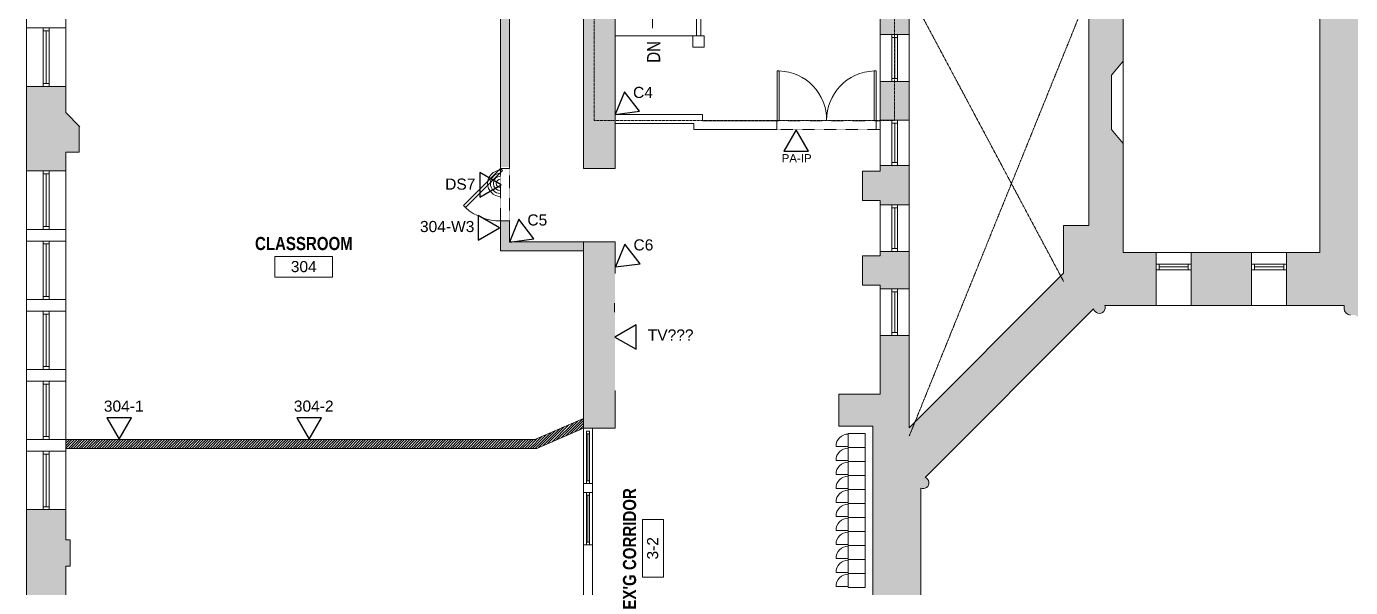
# Model space of a CAD drawing. Header units: inches. Extents: x 891 to 14187, y -1169 to 3232.
# Drawn here: x 11787 to 12695, y 2112 to 2497 of the extents above; entities that cross this region are included whole.
import ezdxf

# ---------------------------------------------------------------- set-up
doc = ezdxf.new("R2010")
doc.units = ezdxf.units.IN
doc.header["$MEASUREMENT"] = 0
for name, pattern in [('IMPORT-IMPORT-CENTER2', [1.125, 0.75, -0.125, 0.125, -0.125]), ('IMPORT-IMPORT-HIDDEN2', [0.1875, 0.125, -0.0625]), ('IMPORT-IMPORT-PHANTOM2', [1.25, 0.625, -0.125, 0.125, -0.125, 0.125, -0.125])]:
    doc.linetypes.add(name, pattern=pattern)
for name, color, linetype, lineweight in [('_OPTEC_LAYER', 1, 'Continuous', 30), ('A-ANNO-RM TAG', 7, 'Continuous', 9), ('A-DETL', 90, 'Continuous', 9), ('A-DOOR', 7, 'Continuous', 9), ('A-DOOR-EXG', 7, 'Continuous', 9), ('A-DOOR-HEAD', 7, 'IMPORT-IMPORT-HIDDEN2', 9), ('A-Furniture', 7, 'Continuous', 9), ('A-Grid', 7, 'IMPORT-IMPORT-CENTER2', 9), ('A-Hatch', 7, 'Continuous', 9), ('A-HATCH-1HR', 7, 'Continuous', 9), ('A-RECTORY - NIC', 7, 'Continuous', 9), ('A-STAIR-EX_G', 7, 'Continuous', 9), ('A-WALL-INT NEW', 7, 'Continuous', 9), ('EX-EXT-CORE', 7, 'Continuous', 9), ('EX-Windows', 7, 'Continuous', 9), ('G-ANNO-TEXT', 7, 'Continuous', 9), ('MUC-LOW_WALL', 7, 'Continuous', 9), ('SPEAKER', 10, 'Continuous', 20), ('WALL TYPE', 7, 'IMPORT-IMPORT-PHANTOM2', 9)]:
    doc.layers.add(name, color=color, linetype=linetype, lineweight=lineweight)
doc.styles.add('Arial', font='arial.ttf', dxfattribs={"height": 7.623})
doc.styles.add('Arial Narrow_1', font='ARIALN.TTF', dxfattribs={"height": 6.042903})
doc.styles.add('Arial Narrow_B_1', font='ARIALNB.TTF', dxfattribs={"height": 40.064026})
doc.styles.add('Arial_1', font='arial.ttf', dxfattribs={"height": 7.5})
doc.styles.add('Arial_2', font='arial.ttf', dxfattribs={"height": 4.5})

msp = doc.modelspace()

# ---------------------------------------------------------------- hatches: boundary and pattern name
at = {"layer": 'A-Hatch'}
h = msp.add_hatch(color=9, dxfattribs=at)
h.paths.add_polyline_path([(12168.99, 2399.5), (12190.66, 2399.5), (12190.66, 2694.62), (12168.99, 2694.62)])
h.paths.add_polyline_path([(12168.99, 2745.15), (12189.99, 2745.15), (12189.99, 2789.86), (12207.99, 2789.86), (12207.99, 2804.36), (12163.08, 2804.36), (12163.08, 2791.4), (12168.99, 2791.4)])
for points in [[(12118.08, 2400.57), (12118.08, 2708.18), (12112.08, 2708.18), (12112.08, 2400.57)], [(12813.43, 1487.33), (12827.96, 1520.33), (12987.13, 1520.33), (13001.67, 1487.33), (13032.22, 1498.45), (13022.07, 1526.33), (13104.14, 1526.33), (13104.14, 1523.33), (13128.14, 1523.33), (13128.14, 1547.33), (13123.14, 1547.33), (13123.14, 1619.25), (13144.07, 1609.49), (13164.64, 1653.59), (13164.64, 1659.03), (13168.14, 1659.03), (13168.14, 1666.05), (13169.64, 1666.05), (13169.64, 1674.05), (13168.14, 1674.05), (13168.14, 1681.06), (13164.64, 1681.06), (13164.64, 1685.74), (13119.25, 1685.74), (13119.15, 1686.51), (13118.85, 1687.24), (13118.38, 1687.86), (13117.75, 1688.34), (13117.03, 1688.64), (13116.25, 1688.74), (13110.61, 1688.74), (13110.61, 1694.38), (13110.53, 1695.09), (13110.28, 1695.75), (13109.88, 1696.34), (13109.35, 1696.82), (13108.73, 1697.16), (13108.04, 1697.35), (13107.33, 1697.37), (13106.63, 1697.22), (13105.94, 1697.37), (13105.23, 1697.35), (13104.54, 1697.16), (13103.91, 1696.82), (13103.39, 1696.34), (13102.99, 1695.75), (13102.74, 1695.09), (13102.65, 1694.38), (13102.65, 1688.74), (13097.01, 1688.74), (13096.3, 1688.65), (13095.64, 1688.4), (13095.05, 1688.01), (13094.57, 1687.48), (13094.23, 1686.85), (13094.04, 1686.17), (13094.03, 1685.45), (13094.18, 1684.76), (13094.03, 1684.08), (13094.04, 1683.38), (13094.04, 1660.26), (13092.82, 1660.55), (13091.57, 1660.53), (13090.37, 1660.19), (13089.3, 1659.55), (13088.42, 1658.66), (13087.8, 1657.57), (13087.49, 1656.36), (13087.49, 1655.12), (13087.8, 1653.91), (13088.42, 1652.82), (13089.3, 1651.93), (12999.08, 1561.71), (12998.34, 1562.58), (12997.42, 1563.24), (12996.35, 1563.64), (12995.22, 1563.78), (12994.1, 1563.62), (12993.04, 1563.2), (12992.12, 1562.52), (12991.4, 1561.64), (12990.92, 1560.61), (12990.71, 1559.49), (12990.79, 1558.36), (12991.14, 1557.27), (12828.8, 1557.27), (12829.16, 1558.41), (12829.22, 1559.59), (12828.97, 1560.76), (12828.43, 1561.81), (12827.63, 1562.7), (12826.63, 1563.34), (12825.5, 1563.7), (12824.31, 1563.76), (12823.14, 1563.51), (12822.09, 1562.97), (12821.21, 1562.17), (12820.56, 1561.17), (12729.62, 1652.11), (12730.41, 1652.88), (12731, 1653.82), (12731.35, 1654.87), (12731.43, 1655.97), (12731.25, 1657.07), (12730.8, 1658.08), (12730.13, 1658.96), (12729.27, 1659.65), (12728.26, 1660.11), (12727.17, 1660.32), (12726.07, 1660.26), (12725.01, 1659.93), (12725.01, 1885.52), (12726.04, 1885.19), (12727.12, 1885.12), (12728.18, 1885.32), (12729.16, 1885.78), (12729.99, 1886.47), (12730.62, 1887.35), (12731.02, 1888.35), (12731.16, 1889.42), (12731.02, 1890.5), (12730.62, 1891.5), (12729.99, 1892.38), (12729.16, 1893.07), (12728.18, 1893.53), (12727.12, 1893.73), (12726.04, 1893.66), (12725.01, 1893.33), (12725.01, 1897.84), (12724.37, 1897.84), (12723.59, 1897.94), (12722.87, 1898.24), (12722.25, 1898.72), (12721.77, 1899.34), (12721.47, 1900.06), (12721.37, 1900.84), (12721.37, 1901.92), (12715.63, 1901.92), (12716.15, 1903.33), (12716.29, 1904.82), (12716.05, 1906.3), (12715.44, 1907.67), (12714.51, 1908.84), (12713.31, 1909.74), (12711.92, 1910.3), (12710.43, 1910.49), (12708.94, 1910.3), (12707.55, 1909.74), (12706.35, 1908.84), (12705.41, 1907.67), (12704.8, 1906.3), (12704.56, 1904.82), (12704.7, 1903.33), (12705.22, 1901.92), (12700.21, 1901.92), (12700.21, 1900.65), (12700.11, 1899.87), (12699.81, 1899.15), (12699.33, 1898.52), (12698.71, 1898.05), (12697.99, 1897.75), (12697.21, 1897.65), (12694.64, 1897.65), (12693.5, 1897.45), (12692.44, 1896.97), (12691.54, 1896.25), (12690.86, 1895.32), (12690.43, 1894.24), (12690.28, 1893.1), (12690.28, 1891.02), (12526.16, 1891.02), (12526.42, 1891.95), (12526.45, 1892.92), (12526.24, 1893.87), (12525.81, 1894.74), (12525.18, 1895.49), (12524.39, 1896.05), (12523.49, 1896.41), (12522.52, 1896.55), (12521.56, 1896.44), (12520.64, 1896.11), (12519.84, 1895.56), (12519.19, 1894.84), (12518.73, 1893.98), (12403.06, 2009.66), (12403.92, 2010.11), (12404.64, 2010.76), (12405.18, 2011.57), (12405.52, 2012.48), (12405.62, 2013.45), (12405.49, 2014.41), (12405.13, 2015.31), (12404.56, 2016.1), (12403.82, 2016.73), (12402.95, 2017.16), (12402, 2017.37), (12401.03, 2017.34), (12400.09, 2017.09), (12400.09, 2180.49), (12401.03, 2180.23), (12402, 2180.2), (12402.95, 2180.41), (12403.82, 2180.84), (12404.56, 2181.47), (12405.13, 2182.26), (12405.49, 2183.16), (12405.62, 2184.12), (12405.52, 2185.09), (12405.18, 2186), (12404.64, 2186.81), (12403.92, 2187.46), (12403.06, 2187.91), (12518.55, 2303.4), (12518.88, 2302.44), (12519.45, 2301.59), (12520.22, 2300.91), (12521.13, 2300.45), (12522.12, 2300.24), (12523.15, 2300.28), (12524.12, 2300.58), (12524.99, 2301.12), (12525.69, 2301.86), (12526.19, 2302.75), (12526.44, 2303.74), (12526.43, 2304.76), (12526.16, 2305.75), (12561.46, 2305.75), (12561.46, 2342.09), (12538.77, 2342.09), (12538.77, 2416.71), (12530.77, 2426.25), (12530.77, 2463.53), (12538.77, 2473.07), (12538.77, 2530.83), (12584.07, 2530.83), (12584.07, 2560.51), (12546.86, 2560.51), (12546.86, 2576.43), (12483.22, 2576.43), (12483.22, 2536.35), (12474.81, 2536.35), (12474.81, 2520.35), (12515.31, 2520.35), (12515.31, 2360.59), (12498.02, 2360.59), (12498.02, 2327.76), (12392.22, 2221.96), (12392.22, 2285.13), (12372.22, 2285.13), (12372.22, 2245.03), (12343.83, 2245.03), (12343.83, 2223.03), (12367.3, 2223.03), (12367.3, 2015.73), (12363.28, 2015.73), (12363.28, 1964.58), (12343.3, 1964.58), (12343.3, 1928.58), (12363.28, 1928.58), (12363.28, 1922.93), (12387.32, 1922.93), (12387.32, 1981.55), (12493.8, 1875.08), (12483.4, 1846.52), (12519.11, 1833.52), (12527.05, 1855.35), (12692.95, 1855.35), (12692.95, 1643.44), (12793.02, 1543.37), (12793.02, 1526.33), (12782.88, 1498.45)], [(12168.99, 2343.21), (12168.99, 2349.21), (12118.08, 2349.21), (12118.08, 2363.57), (12112.08, 2363.57), (12112.08, 2343.21)], [(12190.66, 2221.66), (12190.66, 2247.54), (12190.43, 2247.54), (12190.43, 2327.58), (12190.66, 2327.58), (12190.66, 2349.21), (12168.99, 2349.21), (12168.99, 2221.66)], [(12626.87, 2305.75), (12626.87, 2342.09), (12585.46, 2342.09), (12585.46, 2305.75)]]:
    msp.add_hatch(color=9, dxfattribs=at).paths.add_polyline_path(points)
h = msp.add_hatch(color=9, dxfattribs=at)
h.paths.add_polyline_path([(12710.43, 2286.27), (12711.92, 2286.46), (12713.31, 2287.03), (12714.51, 2287.92), (12715.44, 2289.1), (12716.05, 2290.47), (12716.29, 2291.95), (12716.15, 2293.44), (12715.63, 2294.85), (12721.37, 2294.85), (12721.37, 2295.93), (12721.47, 2296.7), (12721.77, 2297.43), (12722.25, 2298.05), (12722.87, 2298.53), (12723.59, 2298.83), (12724.37, 2298.93), (12725.01, 2298.93), (12725.01, 2303.44), (12726.04, 2303.11), (12727.12, 2303.04), (12728.18, 2303.24), (12729.16, 2303.7), (12729.99, 2304.39), (12730.62, 2305.27), (12731.02, 2306.27), (12731.16, 2307.34), (12731.02, 2308.42), (12730.62, 2309.42), (12729.99, 2310.3), (12729.16, 2310.98), (12728.18, 2311.45), (12727.12, 2311.65), (12726.04, 2311.58), (12725.01, 2311.25), (12725.01, 2538.95), (12726.13, 2538.61), (12727.29, 2538.57), (12728.43, 2538.83), (12729.47, 2539.36), (12730.33, 2540.15), (12730.98, 2541.12), (12731.35, 2542.23), (12731.43, 2543.39), (12731.21, 2544.54), (12730.71, 2545.59), (12729.96, 2546.48), (12729.01, 2547.16), (12743.86, 2562.01), (12719.64, 2586.23), (12704.18, 2570.78), (12666.46, 2570.78), (12666.46, 2607.84), (12644.84, 2607.84), (12644.84, 2560.51), (12614.07, 2560.51), (12614.07, 2530.83), (12673.57, 2530.83), (12673.57, 2342.09), (12650.87, 2342.09), (12650.87, 2305.75), (12690.28, 2305.75), (12690.28, 2303.67), (12690.4, 2302.63), (12690.75, 2301.64), (12691.33, 2300.77), (12692.08, 2300.04), (12692.98, 2299.51), (12693.98, 2299.2), (12695.03, 2299.12), (12697.21, 2299.12), (12697.99, 2299.02), (12698.71, 2298.72), (12699.33, 2298.24), (12699.81, 2297.62), (12700.11, 2296.9), (12700.21, 2296.12), (12700.21, 2294.85), (12705.22, 2294.85), (12704.7, 2293.44), (12704.56, 2291.95), (12704.8, 2290.47), (12705.41, 2289.1), (12706.35, 2287.92), (12707.55, 2287.03), (12708.94, 2286.46)])
h.paths.add_polyline_path([(13105.65, 2507.14), (13107.61, 2507.14), (13108.39, 2507.24), (13109.11, 2507.54), (13109.73, 2508.02), (13110.21, 2508.64), (13110.51, 2509.36), (13110.61, 2510.14), (13110.61, 2515.78), (13116.25, 2515.78), (13116.99, 2515.87), (13117.67, 2516.14), (13118.27, 2516.56), (13118.75, 2517.12), (13119.08, 2517.78), (13119.24, 2518.5), (13164.64, 2518.5), (13164.64, 2524.47), (13168.14, 2524.47), (13168.14, 2531.49), (13169.64, 2531.49), (13169.64, 2539.49), (13168.14, 2539.49), (13168.14, 2546.5), (13164.64, 2546.5), (13164.64, 2550.5), (13140.64, 2550.5), (13140.64, 2652.39), (13037.14, 2652.39), (13017.82, 2672.8), (13021.22, 2682.12), (12990.67, 2693.24), (12984.18, 2678.51), (12957.55, 2678.51), (12957.55, 2671.01), (12952.55, 2671.01), (12952.55, 2651.32), (12957.55, 2651.32), (12957.55, 2642.84), (12990.9, 2642.84), (12990.79, 2641.64), (12990.98, 2640.45), (12991.45, 2639.35), (12992.18, 2638.4), (12993.13, 2637.65), (12994.22, 2637.16), (12995.41, 2636.96), (12996.6, 2637.05), (12997.74, 2637.43), (12998.75, 2638.09), (13088.82, 2548.02), (13087.96, 2547.18), (13087.34, 2546.15), (13086.99, 2545.01), (13086.93, 2543.81), (13087.17, 2542.63), (13087.69, 2541.55), (13088.58, 2540.54), (13089.42, 2539.93), (13090.54, 2539.48), (13091.73, 2539.33), (13092.92, 2539.47), (13094.04, 2539.89), (13094.04, 2518.38), (13094.22, 2517.69), (13094.56, 2517.06), (13095.04, 2516.52), (13095.63, 2516.12), (13096.3, 2515.86), (13097.01, 2515.78), (13102.65, 2515.78), (13102.65, 2510.14), (13102.76, 2509.36), (13103.06, 2508.64), (13103.53, 2508.02), (13104.15, 2507.54), (13104.88, 2507.24)])
h.paths.add_polyline_path([(12805.03, 2628.12), (12808.57, 2631.65), (12811.04, 2629.19), (12820.56, 2638.71), (12821.38, 2637.87), (12822.38, 2637.26), (12823.5, 2636.92), (12824.67, 2636.87), (12825.82, 2637.12), (12826.87, 2637.65), (12827.74, 2638.43), (12828.4, 2639.4), (12828.79, 2640.51), (12828.89, 2641.68), (12828.69, 2642.84), (12857.55, 2642.84), (12857.55, 2649.32), (12862.55, 2649.32), (12862.55, 2669.01), (12857.55, 2669.01), (12857.55, 2676.51), (12830.92, 2676.51), (12824.43, 2691.24), (12793.88, 2680.12), (12799.12, 2665.72), (12783.28, 2649.87)])
h.paths.add_polyline_path([(12666.46, 2637.84), (12666.46, 2708.9), (12644.84, 2708.9), (12644.84, 2637.84), (12659.63, 2637.84)])
h = msp.add_hatch(color=9, dxfattribs=at)
h.paths.add_polyline_path([(12372.22, 2317.13), (12392.22, 2317.13), (12392.22, 2342.69), (12372.22, 2342.69), (12372.22, 2339.68), (12360.22, 2339.68), (12360.22, 2319.68), (12372.22, 2319.68)])
h.paths.add_polyline_path([(12372.22, 2374.69), (12392.22, 2374.69), (12392.22, 2401.69), (12372.22, 2401.69), (12372.22, 2397.69), (12360.22, 2397.69), (12360.22, 2377.69), (12372.22, 2377.69)])
h.paths.add_polyline_path([(12392.22, 2432.57), (12392.22, 2459.21), (12372.22, 2459.21), (12372.22, 2432.57)])
h.paths.add_polyline_path([(12372.22, 2491.21), (12392.22, 2491.21), (12392.22, 2520.35), (12405.58, 2520.35), (12405.58, 2536.35), (12328.49, 2536.35), (12328.49, 2512.35), (12372.22, 2512.35)])
h = msp.add_hatch(color=9, dxfattribs=at)
h.paths.add_polyline_path([(11787.12, 1814.28), (11814.12, 1814.28), (11814.12, 1836.21), (11817.12, 1836.21), (11817.12, 1854.21), (11814.12, 1854.21), (11814.12, 1874.02), (11787.12, 1874.02), (11787.12, 1816.5)])
h.paths.add_polyline_path([(11787.12, 2106.02), (11814.12, 2106.02), (11814.12, 2127.18), (11817.12, 2127.18), (11817.12, 2145.18), (11814.12, 2145.18), (11814.12, 2165.83), (11787.12, 2165.83)])
h.paths.add_polyline_path([(11787.12, 2397.83), (11814.12, 2397.83), (11814.12, 2410.65), (11823.12, 2410.65), (11823.12, 2428.78), (11814.12, 2437.78), (11814.12, 2455.81), (11787.12, 2455.81)])

# ---------------------------------------------------------------- linework, layer by layer
at = {"layer": '_OPTEC_LAYER', "color": 1, "lineweight": 30}
for points in [[(12190.63, 2436.51), (12207.36, 2438.76), (12197.04, 2452.13)], [(12314.61, 2426.09), (12306.17, 2411.47), (12323.05, 2411.47)], [(12112.56, 2388.44), (12097.94, 2396.89), (12097.94, 2380)], [(12111.36, 2358.97), (12096.74, 2367.41), (12096.74, 2350.53)], [(12118.18, 2349.14), (12134.91, 2351.4), (12124.59, 2364.76)], [(12190.92, 2332.06), (12207.65, 2334.32), (12197.33, 2347.68)], [(12190.36, 2284.1), (12204.98, 2275.66), (12204.98, 2292.55)], [(11850.64, 2214.13), (11859.08, 2228.76), (11842.19, 2228.76)], [(11980.87, 2214.14), (11989.31, 2228.76), (11972.43, 2228.76)]]:
    msp.add_lwpolyline(points, close=True, dxfattribs=at)
at = {"layer": 'A-ANNO-RM TAG', "color": 8, "flags": 128}
for points in [[(11957.3, 2339.22), (11996.98, 2339.22), (11996.98, 2325), (11957.3, 2325)], [(12209.41, 2119.47), (12209.41, 2159.15), (12223.63, 2159.15), (12223.63, 2119.47)]]:
    msp.add_lwpolyline(points, close=True, dxfattribs=at)
at = {"layer": 'A-DETL', "color": 8}
msp.add_line((12190.2, 2307.17), (12190.2, 2301.17), dxfattribs=at)
at = {"layer": 'A-DOOR', "color": 8}
for p, q in [((12301.57, 2466.36), (12301.57, 2432.36)), ((12303.05, 2466.36), (12301.57, 2466.36)), ((12303.05, 2432.36), (12303.05, 2466.36)), ((12368.08, 2432.36), (12368.08, 2466.36)), ((12368.08, 2466.36), (12369.57, 2466.36)), ((12369.57, 2466.36), (12369.57, 2432.36)), ((12301.57, 2432.36), (12303.05, 2432.36)), ((12369.57, 2432.36), (12368.08, 2432.36))]:
    msp.add_line(p, q, dxfattribs=at)
for centre, start, end in [((12301.94, 2432.75), 359.34139, 88.09997), ((12369.2, 2432.75), 91.90003, 180.65861)]:
    msp.add_arc(centre, 33.63, start, end, dxfattribs=at)
at = {"layer": 'A-DOOR-EXG', "color": 8}
msp.add_lwpolyline([(12112.08, 2399.57), (12086.62, 2374.12), (12088.04, 2372.7), (12113.49, 2398.16)], close=True, dxfattribs=at)
msp.add_arc((12112.16, 2400), 36.43, 228.53467, 269.87623, dxfattribs=at)
at = {"layer": 'A-DOOR-HEAD', "color": 8}
for p, q in [((12301.43, 2432.22), (12369.43, 2432.22)), ((12301.43, 2426.22), (12301.43, 2432.22)), ((12369.43, 2432.22), (12369.43, 2426.22)), ((12369.43, 2426.22), (12301.43, 2426.22)), ((12112.08, 2399.57), (12118.08, 2399.57)), ((12112.08, 2363.57), (12112.08, 2399.57)), ((12118.08, 2399.57), (12118.08, 2363.57)), ((12118.08, 2363.57), (12112.08, 2363.57))]:
    msp.add_line(p, q, dxfattribs=at)
at = {"layer": 'A-Furniture', "color": 8}
for p, q in [((12350.41, 2209.18), (12341.99, 2209.18)), ((12350.41, 2199.58), (12341.99, 2199.58)), ((12350.41, 2189.98), (12341.99, 2189.98)), ((12350.41, 2180.38), (12341.99, 2180.38)), ((12350.41, 2170.78), (12341.99, 2170.78)), ((12350.41, 2161.18), (12341.99, 2161.18)), ((12350.41, 2151.58), (12341.99, 2151.58)), ((12350.41, 2141.98), (12341.99, 2141.98)), ((12350.41, 2132.38), (12341.99, 2132.38)), ((12350.41, 2122.78), (12341.99, 2122.78)), ((12350.41, 2113.18), (12341.99, 2113.18))]:
    msp.add_line(p, q, dxfattribs=at)
for points in [[(12361.93, 2208.5), (12361.93, 2218.1), (12350.41, 2218.1), (12350.41, 2208.5)], [(12361.93, 2198.9), (12361.93, 2208.5), (12350.41, 2208.5), (12350.41, 2198.9)], [(12361.93, 2189.3), (12361.93, 2198.9), (12350.41, 2198.9), (12350.41, 2189.3)], [(12361.93, 2179.7), (12361.93, 2189.3), (12350.41, 2189.3), (12350.41, 2179.7)], [(12361.93, 2170.1), (12361.93, 2179.7), (12350.41, 2179.7), (12350.41, 2170.1)], [(12361.93, 2160.5), (12361.93, 2170.1), (12350.41, 2170.1), (12350.41, 2160.5)], [(12361.93, 2150.9), (12361.93, 2160.5), (12350.41, 2160.5), (12350.41, 2150.9)], [(12361.93, 2141.3), (12361.93, 2150.9), (12350.41, 2150.9), (12350.41, 2141.3)], [(12361.93, 2131.7), (12361.93, 2141.3), (12350.41, 2141.3), (12350.41, 2131.7)], [(12361.93, 2122.1), (12361.93, 2131.7), (12350.41, 2131.7), (12350.41, 2122.1)], [(12361.93, 2112.5), (12361.93, 2122.1), (12350.41, 2122.1), (12350.41, 2112.5)]]:
    msp.add_lwpolyline(points, close=True, dxfattribs=at)
for centre in [(12350.41, 2209.18), (12350.41, 2199.58), (12350.41, 2189.98), (12350.41, 2180.38), (12350.41, 2170.78), (12350.41, 2161.18), (12350.41, 2151.58), (12350.41, 2141.98), (12350.41, 2132.38), (12350.41, 2122.78), (12350.41, 2113.18)]:
    msp.add_arc(centre, 8.42, 90, 180, dxfattribs=at)
at = {"layer": 'A-Grid', "color": 8}
for p, q in [((12392.22, 2216.31), (12515.31, 2520.35)), ((12392.22, 2520.35), (12498.02, 2322.11))]:
    msp.add_line(p, q, dxfattribs=at)
at = {"layer": 'A-HATCH-1HR', "color": 8}
for p, q in [((12147.41, 2212.38), (12158.87, 2223.83)), ((12150.51, 2213.71), (12161.97, 2225.17)), ((12153.61, 2215.04), (12165.07, 2226.5)), ((12156.71, 2216.38), (12168.17, 2227.83)), ((12159.82, 2217.71), (12168.99, 2226.89)), ((12162.92, 2219.04), (12168.99, 2225.12)), ((12130.49, 2207.83), (12137.16, 2214.5)), ((12132.26, 2207.83), (12140.26, 2215.83)), ((12134.02, 2207.83), (12143.36, 2217.17)), ((12135.79, 2207.83), (12146.46, 2218.5)), ((12138.11, 2208.38), (12149.57, 2219.83)), ((12141.21, 2209.71), (12152.67, 2221.17)), ((12144.31, 2211.04), (12155.77, 2222.5)), ((12166.02, 2220.38), (12168.99, 2223.35)), ((11814.12, 2213.2), (11814.76, 2213.83)), ((11814.12, 2211.43), (11816.52, 2213.83)), ((11814.12, 2209.66), (11818.29, 2213.83)), ((11814.12, 2207.89), (11820.06, 2213.83)), ((11815.83, 2207.83), (11821.83, 2213.83)), ((11817.59, 2207.83), (11823.59, 2213.83)), ((11819.36, 2207.83), (11825.36, 2213.83)), ((11821.13, 2207.83), (11827.13, 2213.83)), ((11822.9, 2207.83), (11828.9, 2213.83)), ((11824.67, 2207.83), (11830.67, 2213.83)), ((11826.43, 2207.83), (11832.43, 2213.83)), ((11828.2, 2207.83), (11834.2, 2213.83)), ((11829.97, 2207.83), (11835.97, 2213.83)), ((11831.74, 2207.83), (11837.74, 2213.83)), ((11833.5, 2207.83), (11839.5, 2213.83)), ((11835.27, 2207.83), (11841.27, 2213.83)), ((11837.04, 2207.83), (11843.04, 2213.83)), ((11838.81, 2207.83), (11844.81, 2213.83)), ((11840.58, 2207.83), (11846.58, 2213.83)), ((11842.34, 2207.83), (11848.34, 2213.83)), ((11844.11, 2207.83), (11850.11, 2213.83)), ((11845.88, 2207.83), (11851.88, 2213.83)), ((11847.65, 2207.83), (11853.65, 2213.83)), ((11849.41, 2207.83), (11855.41, 2213.83)), ((11851.18, 2207.83), (11857.18, 2213.83)), ((11852.95, 2207.83), (11858.95, 2213.83)), ((11854.72, 2207.83), (11860.72, 2213.83)), ((11856.49, 2207.83), (11862.49, 2213.83)), ((11858.25, 2207.83), (11864.25, 2213.83)), ((11860.02, 2207.83), (11866.02, 2213.83)), ((11861.79, 2207.83), (11867.79, 2213.83)), ((11863.56, 2207.83), (11869.56, 2213.83)), ((11865.32, 2207.83), (11871.32, 2213.83)), ((11867.09, 2207.83), (11873.09, 2213.83)), ((11868.86, 2207.83), (11874.86, 2213.83)), ((11870.63, 2207.83), (11876.63, 2213.83)), ((11872.39, 2207.83), (11878.39, 2213.83)), ((11874.16, 2207.83), (11880.16, 2213.83)), ((11875.93, 2207.83), (11881.93, 2213.83)), ((11877.7, 2207.83), (11883.7, 2213.83)), ((11879.47, 2207.83), (11885.47, 2213.83)), ((11881.23, 2207.83), (11887.23, 2213.83)), ((11883, 2207.83), (11889, 2213.83)), ((11884.77, 2207.83), (11890.77, 2213.83)), ((11886.54, 2207.83), (11892.54, 2213.83)), ((11888.3, 2207.83), (11894.3, 2213.83)), ((11890.07, 2207.83), (11896.07, 2213.83)), ((11891.84, 2207.83), (11897.84, 2213.83)), ((11893.61, 2207.83), (11899.61, 2213.83)), ((11895.38, 2207.83), (11901.38, 2213.83)), ((11897.14, 2207.83), (11903.14, 2213.83)), ((11898.91, 2207.83), (11904.91, 2213.83)), ((11900.68, 2207.83), (11906.68, 2213.83)), ((11902.45, 2207.83), (11908.45, 2213.83)), ((11904.21, 2207.83), (11910.21, 2213.83)), ((11905.98, 2207.83), (11911.98, 2213.83)), ((11907.75, 2207.83), (11913.75, 2213.83)), ((11909.52, 2207.83), (11915.52, 2213.83)), ((11911.29, 2207.83), (11917.29, 2213.83)), ((11913.05, 2207.83), (11919.05, 2213.83)), ((11914.82, 2207.83), (11920.82, 2213.83)), ((11916.59, 2207.83), (11922.59, 2213.83)), ((11918.36, 2207.83), (11924.36, 2213.83)), ((11920.12, 2207.83), (11926.12, 2213.83)), ((11921.89, 2207.83), (11927.89, 2213.83)), ((11923.66, 2207.83), (11929.66, 2213.83)), ((11925.43, 2207.83), (11931.43, 2213.83)), ((11927.2, 2207.83), (11933.2, 2213.83)), ((11928.96, 2207.83), (11934.96, 2213.83)), ((11930.73, 2207.83), (11936.73, 2213.83)), ((11932.5, 2207.83), (11938.5, 2213.83)), ((11934.27, 2207.83), (11940.27, 2213.83)), ((11936.03, 2207.83), (11942.03, 2213.83)), ((11937.8, 2207.83), (11943.8, 2213.83)), ((11939.57, 2207.83), (11945.57, 2213.83)), ((11941.34, 2207.83), (11947.34, 2213.83)), ((11943.11, 2207.83), (11949.11, 2213.83)), ((11944.87, 2207.83), (11950.87, 2213.83)), ((11946.64, 2207.83), (11952.64, 2213.83)), ((11948.41, 2207.83), (11954.41, 2213.83)), ((11950.18, 2207.83), (11956.18, 2213.83)), ((11951.94, 2207.83), (11957.94, 2213.83)), ((11953.71, 2207.83), (11959.71, 2213.83)), ((11955.48, 2207.83), (11961.48, 2213.83)), ((11957.25, 2207.83), (11963.25, 2213.83)), ((11959.02, 2207.83), (11965.02, 2213.83)), ((11960.78, 2207.83), (11966.78, 2213.83)), ((11962.55, 2207.83), (11968.55, 2213.83)), ((11964.32, 2207.83), (11970.32, 2213.83)), ((11966.09, 2207.83), (11972.09, 2213.83)), ((11967.85, 2207.83), (11973.85, 2213.83)), ((11969.62, 2207.83), (11975.62, 2213.83)), ((11971.39, 2207.83), (11977.39, 2213.83)), ((11973.16, 2207.83), (11979.16, 2213.83)), ((11974.93, 2207.83), (11980.93, 2213.83)), ((11976.69, 2207.83), (11982.69, 2213.83)), ((11978.46, 2207.83), (11984.46, 2213.83)), ((11980.23, 2207.83), (11986.23, 2213.83)), ((11982, 2207.83), (11988, 2213.83)), ((11983.76, 2207.83), (11989.76, 2213.83)), ((11985.53, 2207.83), (11991.53, 2213.83)), ((11987.3, 2207.83), (11993.3, 2213.83)), ((11989.07, 2207.83), (11995.07, 2213.83)), ((11990.84, 2207.83), (11996.84, 2213.83)), ((11992.6, 2207.83), (11998.6, 2213.83)), ((11994.37, 2207.83), (12000.37, 2213.83)), ((11996.14, 2207.83), (12002.14, 2213.83)), ((11997.91, 2207.83), (12003.91, 2213.83)), ((11999.67, 2207.83), (12005.67, 2213.83)), ((12001.44, 2207.83), (12007.44, 2213.83)), ((12003.21, 2207.83), (12009.21, 2213.83)), ((12004.98, 2207.83), (12010.98, 2213.83)), ((12006.75, 2207.83), (12012.75, 2213.83)), ((12008.51, 2207.83), (12014.51, 2213.83)), ((12010.28, 2207.83), (12016.28, 2213.83)), ((12012.05, 2207.83), (12018.05, 2213.83)), ((12013.82, 2207.83), (12019.82, 2213.83)), ((12015.58, 2207.83), (12021.58, 2213.83)), ((12017.35, 2207.83), (12023.35, 2213.83)), ((12019.12, 2207.83), (12025.12, 2213.83)), ((12020.89, 2207.83), (12026.89, 2213.83)), ((12022.66, 2207.83), (12028.66, 2213.83)), ((12024.42, 2207.83), (12030.42, 2213.83)), ((12026.19, 2207.83), (12032.19, 2213.83)), ((12027.96, 2207.83), (12033.96, 2213.83)), ((12029.73, 2207.83), (12035.73, 2213.83)), ((12031.49, 2207.83), (12037.49, 2213.83)), ((12033.26, 2207.83), (12039.26, 2213.83)), ((12035.03, 2207.83), (12041.03, 2213.83)), ((12036.8, 2207.83), (12042.8, 2213.83)), ((12038.57, 2207.83), (12044.57, 2213.83)), ((12040.33, 2207.83), (12046.33, 2213.83)), ((12042.1, 2207.83), (12048.1, 2213.83)), ((12043.87, 2207.83), (12049.87, 2213.83)), ((12045.64, 2207.83), (12051.64, 2213.83)), ((12047.4, 2207.83), (12053.4, 2213.83)), ((12049.17, 2207.83), (12055.17, 2213.83)), ((12050.94, 2207.83), (12056.94, 2213.83)), ((12052.71, 2207.83), (12058.71, 2213.83)), ((12054.47, 2207.83), (12060.47, 2213.83)), ((12056.24, 2207.83), (12062.24, 2213.83)), ((12058.01, 2207.83), (12064.01, 2213.83)), ((12059.78, 2207.83), (12065.78, 2213.83)), ((12061.55, 2207.83), (12067.55, 2213.83)), ((12063.31, 2207.83), (12069.31, 2213.83)), ((12065.08, 2207.83), (12071.08, 2213.83)), ((12066.85, 2207.83), (12072.85, 2213.83)), ((12068.62, 2207.83), (12074.62, 2213.83)), ((12070.38, 2207.83), (12076.38, 2213.83)), ((12072.15, 2207.83), (12078.15, 2213.83)), ((12073.92, 2207.83), (12079.92, 2213.83)), ((12075.69, 2207.83), (12081.69, 2213.83)), ((12077.46, 2207.83), (12083.46, 2213.83)), ((12079.22, 2207.83), (12085.22, 2213.83)), ((12080.99, 2207.83), (12086.99, 2213.83)), ((12082.76, 2207.83), (12088.76, 2213.83)), ((12084.53, 2207.83), (12090.53, 2213.83)), ((12086.29, 2207.83), (12092.29, 2213.83)), ((12088.06, 2207.83), (12094.06, 2213.83)), ((12089.83, 2207.83), (12095.83, 2213.83)), ((12091.6, 2207.83), (12097.6, 2213.83)), ((12093.37, 2207.83), (12099.37, 2213.83)), ((12095.13, 2207.83), (12101.13, 2213.83)), ((12096.9, 2207.83), (12102.9, 2213.83)), ((12098.67, 2207.83), (12104.67, 2213.83)), ((12100.44, 2207.83), (12106.44, 2213.83)), ((12102.2, 2207.83), (12108.2, 2213.83)), ((12103.97, 2207.83), (12109.97, 2213.83)), ((12105.74, 2207.83), (12111.74, 2213.83)), ((12107.51, 2207.83), (12113.51, 2213.83)), ((12109.28, 2207.83), (12115.28, 2213.83)), ((12111.04, 2207.83), (12117.04, 2213.83)), ((12112.81, 2207.83), (12118.81, 2213.83)), ((12114.58, 2207.83), (12120.58, 2213.83)), ((12116.35, 2207.83), (12122.35, 2213.83)), ((12118.11, 2207.83), (12124.11, 2213.83)), ((12119.88, 2207.83), (12125.88, 2213.83)), ((12121.65, 2207.83), (12127.65, 2213.83)), ((12123.42, 2207.83), (12129.42, 2213.83)), ((12125.19, 2207.83), (12131.19, 2213.83)), ((12126.95, 2207.83), (12132.95, 2213.83)), ((12128.72, 2207.83), (12134.72, 2213.83))]:
    msp.add_line(p, q, dxfattribs=at)
at = {"layer": 'A-RECTORY - NIC', "color": 8}
msp.add_line((12216.18, 2504.6), (12216.18, 2495.6), dxfattribs=at)
at = {"layer": 'A-STAIR-EX_G', "color": 8}
for p, q in [((12246.31, 2490.42), (12246.31, 2664.66)), ((12249.31, 2490.42), (12249.31, 2664.66)), ((12190.66, 2490.42), (12246.31, 2490.42)), ((12243.82, 2490.42), (12251.58, 2490.42)), ((12243.82, 2482.66), (12243.82, 2490.42)), ((12251.58, 2490.42), (12251.58, 2482.66)), ((12251.58, 2482.66), (12243.82, 2482.66))]:
    msp.add_line(p, q, dxfattribs=at)
at = {"layer": 'A-WALL-INT NEW', "color": 8}
for p, q in [((12135.6, 2213.83), (12168.99, 2228.19)), ((12135.6, 2213.83), (12168.99, 2228.19)), ((12168.99, 2228.19), (12168.99, 2221.66)), ((12168.99, 2221.66), (12136.83, 2207.83)), ((12136.83, 2207.83), (12168.99, 2221.66)), ((11814.12, 2213.83), (12135.6, 2213.83)), ((11814.12, 2207.83), (11814.12, 2213.83)), ((11814.12, 2213.83), (12135.6, 2213.83)), ((12136.83, 2207.83), (11814.12, 2207.83)), ((11814.12, 2207.83), (12136.83, 2207.83))]:
    msp.add_line(p, q, dxfattribs=at)
at = {"layer": 'EX-EXT-CORE', "color": 8}
for p, q in [((12403.06, 2187.91), (12518.55, 2303.4)), ((12400.09, 2180.49), (12400.09, 2017.09)), ((11787.12, 2165.83), (11798.62, 2165.83))]:
    msp.add_line(p, q, dxfattribs=at)
at = {"layer": 'EX-EXT-CORE', "color": 8, "flags": 128}
for points in [[(12168.99, 2694.62), (12190.66, 2694.62), (12190.66, 2399.5), (12168.99, 2399.5), (12168.99, 2791.4), (12163.08, 2791.4), (12163.08, 2804.36), (12207.99, 2804.36), (12207.99, 2789.86), (12189.99, 2789.86), (12189.99, 2745.15), (12168.99, 2745.15)], [(12367.3, 2015.73), (12367.3, 2223.03), (12343.83, 2223.03), (12343.83, 2245.03), (12372.22, 2245.03), (12372.22, 2285.13), (12392.22, 2285.13), (12392.22, 2221.96), (12498.02, 2327.76), (12498.02, 2360.59), (12515.31, 2360.59), (12515.31, 2520.35), (12474.81, 2520.35), (12474.81, 2536.35), (12483.22, 2536.35), (12483.22, 2576.43), (12546.86, 2576.43), (12546.86, 2560.51), (12586.07, 2560.51), (12586.07, 2556.51), (12584.07, 2556.51)], [(12538.77, 2473.07), (12538.77, 2530.83), (12584.07, 2530.83), (12584.07, 2560.51)], [(12650.87, 2305.75), (12650.87, 2342.09), (12673.57, 2342.09), (12673.57, 2530.83), (12614.07, 2530.83), (12614.07, 2560.51)], [(11798.62, 2503.81), (11787.12, 2503.81), (11787.12, 2495.81), (11798.62, 2495.81)], [(11802.62, 2495.81), (11814.12, 2495.81), (11814.12, 2503.81), (11802.62, 2503.81)], [(12561.46, 2305.75), (12561.46, 2342.09), (12538.77, 2342.09), (12538.77, 2416.71), (12530.77, 2426.25), (12530.77, 2463.53), (12538.77, 2473.07), (12538.77, 2416.71)], [(11823.78, 2428.12), (11814.12, 2437.78), (11814.12, 2455.81), (11787.12, 2455.81), (11798.62, 2455.81)], [(11787.12, 2455.81), (11787.12, 2397.83), (11798.62, 2397.83)], [(12190.66, 2436.42), (12250.51, 2436.42), (12250.51, 2432.22), (12301.43, 2432.22), (12301.43, 2426.22), (12244.51, 2426.22), (12244.51, 2430.42), (12190.66, 2430.42)], [(12372.22, 2432.22), (12369.43, 2432.22), (12369.43, 2426.22), (12372.22, 2426.22), (12369.43, 2426.22), (12369.43, 2432.22)], [(11787.12, 2397.83), (11814.12, 2397.83), (11814.12, 2410.65), (11823.12, 2410.65), (11823.12, 2428.78)], [(12168.99, 2343.21), (12112.08, 2343.21), (12112.08, 2363.57), (12118.08, 2363.57), (12118.08, 2349.21), (12168.99, 2349.21), (12190.66, 2349.21), (12190.66, 2327.58)], [(11798.62, 2357.83), (11787.12, 2357.83), (11787.12, 2349.83), (11798.62, 2349.83)], [(11802.62, 2349.83), (11814.12, 2349.83), (11814.12, 2357.83), (11802.62, 2357.83)], [(12190.66, 2247.54), (12190.66, 2221.66), (12168.99, 2221.66), (12168.99, 2349.21)], [(12626.87, 2305.75), (12626.87, 2342.09), (12585.46, 2342.09), (12585.46, 2305.75)], [(11798.62, 2309.83), (11787.12, 2309.83), (11787.12, 2301.83), (11798.62, 2301.83)], [(11802.62, 2301.83), (11814.12, 2301.83), (11814.12, 2309.83), (11802.62, 2309.83)], [(12690.28, 2303.67), (12690.28, 2305.75), (12526.16, 2305.75)], [(11798.62, 2261.83), (11787.12, 2261.83), (11787.12, 2253.83), (11798.62, 2253.83)], [(11802.62, 2253.83), (11814.12, 2253.83), (11814.12, 2261.83), (11802.62, 2261.83)], [(11798.62, 2213.83), (11787.12, 2213.83), (11787.12, 2205.83), (11798.62, 2205.83)], [(11802.62, 2205.83), (11814.12, 2205.83), (11814.12, 2213.83), (11802.62, 2213.83)], [(11798.62, 2106.02), (11787.12, 2106.02), (11787.12, 2165.83), (11814.12, 2165.83), (11814.12, 2145.18), (11817.12, 2145.18)], [(11787.12, 2106.02), (11814.12, 2106.02), (11814.12, 2127.18), (11817.12, 2127.18), (11817.12, 2145.18), (11817.12, 2139.18)]]:
    msp.add_lwpolyline(points, dxfattribs=at)
for points in [[(12118.08, 2710.18), (12118.08, 2399.57), (12112.08, 2399.57), (12112.08, 2710.18)], [(12372.22, 2512.35), (12372.22, 2491.21), (12392.22, 2491.21), (12392.22, 2520.35), (12405.58, 2520.35), (12405.58, 2536.35), (12328.49, 2536.35), (12328.49, 2512.35)], [(12392.22, 2459.21), (12372.22, 2459.21), (12372.22, 2432.57), (12392.22, 2432.57)], [(12372.22, 2397.69), (12360.22, 2397.69), (12360.22, 2377.69), (12372.22, 2377.69), (12372.22, 2374.69), (12392.22, 2374.69), (12392.22, 2401.69), (12372.22, 2401.69)], [(12372.22, 2339.68), (12360.22, 2339.68), (12360.22, 2319.68), (12372.22, 2319.68), (12372.22, 2317.13), (12392.22, 2317.13), (12392.22, 2342.69), (12372.22, 2342.69)], [(12174.99, 2141.66), (12168.99, 2141.66), (12168.99, 2102.97), (12174.99, 2102.97)]]:
    msp.add_lwpolyline(points, close=True, dxfattribs=at)
at = {"layer": 'EX-EXT-CORE', "color": 8}
for centre, radius, start, end in [((12522.46, 2304.22), 4, 191.78884, 22.48012), ((12694.83, 2303.67), 4.55, 180, 267.54721), ((12401.62, 2184.18), 4, 247.51988, 68.91989)]:
    msp.add_arc(centre, radius, start, end, dxfattribs=at)
at = {"layer": 'EX-Windows', "color": 8}
for p, q in [((11787.12, 2495.81), (11787.12, 2455.81)), ((11798.62, 2455.81), (11798.62, 2495.81)), ((11798.62, 2495.81), (11802.62, 2495.81)), ((11802.62, 2495.81), (11802.62, 2455.81)), ((11814.12, 2495.81), (11814.12, 2455.81)), ((11802.62, 2493.81), (11798.62, 2493.81)), ((11800.62, 2457.81), (11800.62, 2493.81)), ((12372.22, 2459.21), (12372.22, 2491.21)), ((12380.22, 2459.21), (12380.22, 2491.21)), ((12380.22, 2491.21), (12384.22, 2491.21)), ((12380.22, 2489.21), (12384.22, 2489.21)), ((12382.22, 2489.21), (12382.22, 2461.21)), ((12384.22, 2491.21), (12384.22, 2459.21)), ((12392.22, 2459.21), (12392.22, 2491.21)), ((12380.22, 2461.21), (12384.22, 2461.21)), ((11802.62, 2457.81), (11798.62, 2457.81)), ((11802.62, 2455.81), (11798.62, 2455.81)), ((12384.22, 2459.21), (12380.22, 2459.21)), ((12372.22, 2401.69), (12372.22, 2432.57)), ((12380.22, 2401.69), (12380.22, 2432.57)), ((12380.22, 2432.57), (12384.22, 2432.57)), ((12384.22, 2432.57), (12384.22, 2401.69)), ((12392.22, 2401.69), (12392.22, 2432.57)), ((12380.22, 2430.57), (12384.22, 2430.57)), ((12382.22, 2430.57), (12382.22, 2403.69)), ((11787.12, 2397.83), (11787.12, 2357.83)), ((11798.62, 2357.83), (11798.62, 2397.83)), ((11798.62, 2397.83), (11802.62, 2397.83)), ((11802.62, 2397.83), (11802.62, 2357.83)), ((11814.12, 2397.83), (11814.12, 2357.83)), ((12380.22, 2403.69), (12384.22, 2403.69)), ((12384.22, 2401.69), (12380.22, 2401.69)), ((11802.62, 2395.83), (11798.62, 2395.83)), ((11800.62, 2359.83), (11800.62, 2395.83)), ((12372.22, 2342.69), (12372.22, 2374.69)), ((12380.22, 2342.69), (12380.22, 2374.69)), ((12380.22, 2374.69), (12384.22, 2374.69)), ((12380.22, 2372.69), (12384.22, 2372.69)), ((12382.22, 2372.69), (12382.22, 2344.69)), ((12384.22, 2374.69), (12384.22, 2342.69)), ((12392.22, 2342.69), (12392.22, 2374.69)), ((11802.62, 2359.83), (11798.62, 2359.83)), ((11802.62, 2357.83), (11798.62, 2357.83)), ((11787.12, 2349.83), (11787.12, 2309.83)), ((11798.62, 2309.83), (11798.62, 2349.83)), ((11798.62, 2349.83), (11802.62, 2349.83)), ((11802.62, 2347.83), (11798.62, 2347.83)), ((11800.62, 2311.83), (11800.62, 2347.83)), ((11802.62, 2349.83), (11802.62, 2309.83)), ((11814.12, 2349.83), (11814.12, 2309.83)), ((12380.22, 2344.69), (12384.22, 2344.69)), ((12384.22, 2342.69), (12380.22, 2342.69)), ((12561.46, 2342.09), (12585.46, 2342.09)), ((12626.87, 2342.09), (12650.87, 2342.09)), ((12585.46, 2334.09), (12561.46, 2334.09)), ((12561.46, 2334.09), (12561.46, 2330.09)), ((12563.46, 2334.09), (12563.46, 2330.09)), ((12583.46, 2334.09), (12583.46, 2330.09)), ((12585.46, 2330.09), (12585.46, 2334.09)), ((12626.87, 2334.09), (12650.87, 2334.09)), ((12626.87, 2330.09), (12626.87, 2334.09)), ((12628.87, 2334.09), (12628.87, 2330.09)), ((12648.87, 2334.09), (12648.87, 2330.09)), ((12650.87, 2334.09), (12650.87, 2330.09)), ((12561.46, 2330.09), (12585.46, 2330.09)), ((12583.46, 2332.09), (12563.46, 2332.09)), ((12650.87, 2330.09), (12626.87, 2330.09)), ((12628.87, 2332.09), (12648.87, 2332.09)), ((12372.22, 2285.13), (12372.22, 2317.13)), ((12380.22, 2285.13), (12380.22, 2317.13)), ((12380.22, 2317.13), (12384.22, 2317.13)), ((12380.22, 2315.13), (12384.22, 2315.13)), ((12382.22, 2315.13), (12382.22, 2287.13)), ((12384.22, 2317.13), (12384.22, 2285.13)), ((12392.22, 2285.13), (12392.22, 2317.13)), ((11802.62, 2311.83), (11798.62, 2311.83)), ((11802.62, 2309.83), (11798.62, 2309.83)), ((11787.12, 2301.83), (11787.12, 2261.83)), ((11798.62, 2261.83), (11798.62, 2301.83)), ((11798.62, 2301.83), (11802.62, 2301.83)), ((11802.62, 2299.83), (11798.62, 2299.83)), ((11800.62, 2263.83), (11800.62, 2299.83)), ((11802.62, 2301.83), (11802.62, 2261.83)), ((11814.12, 2301.83), (11814.12, 2261.83)), ((12380.22, 2287.13), (12384.22, 2287.13)), ((12384.22, 2285.13), (12380.22, 2285.13)), ((11802.62, 2263.83), (11798.62, 2263.83)), ((11802.62, 2261.83), (11798.62, 2261.83)), ((11787.12, 2253.83), (11787.12, 2213.83)), ((11798.62, 2213.83), (11798.62, 2253.83)), ((11798.62, 2253.83), (11802.62, 2253.83)), ((11802.62, 2251.83), (11798.62, 2251.83)), ((11800.62, 2215.83), (11800.62, 2251.83)), ((11802.62, 2253.83), (11802.62, 2213.83)), ((11814.12, 2253.83), (11814.12, 2213.83)), ((11802.62, 2215.83), (11798.62, 2215.83)), ((12170.99, 2217.66), (12170.99, 2219.66)), ((12170.99, 2219.66), (12172.99, 2219.66)), ((12172.99, 2217.66), (12170.99, 2217.66)), ((12170.99, 2217.66), (12170.99, 2185.66)), ((12171.99, 2217.66), (12171.99, 2185.66)), ((12172.99, 2219.66), (12172.99, 2217.66)), ((12172.99, 2217.66), (12172.99, 2185.66)), ((11787.12, 2205.83), (11787.12, 2165.83)), ((11802.62, 2213.83), (11798.62, 2213.83)), ((11798.62, 2165.83), (11798.62, 2205.83)), ((11798.62, 2205.83), (11802.62, 2205.83)), ((11802.62, 2205.83), (11802.62, 2165.83)), ((11814.12, 2205.83), (11814.12, 2165.83)), ((11802.62, 2203.83), (11798.62, 2203.83)), ((11800.62, 2167.83), (11800.62, 2203.83)), ((12168.99, 2183.66), (12174.99, 2183.66)), ((12170.99, 2183.66), (12170.99, 2185.66)), ((12170.99, 2185.66), (12172.99, 2185.66)), ((12172.99, 2183.66), (12170.99, 2183.66)), ((12172.99, 2185.66), (12172.99, 2183.66)), ((12168.99, 2177.66), (12174.99, 2177.66)), ((12170.99, 2175.66), (12170.99, 2177.66)), ((12170.99, 2177.66), (12172.99, 2177.66)), ((12172.99, 2175.66), (12170.99, 2175.66)), ((12170.99, 2175.66), (12170.99, 2143.66)), ((12171.99, 2175.66), (12171.99, 2143.66)), ((12172.99, 2177.66), (12172.99, 2175.66)), ((12172.99, 2175.66), (12172.99, 2143.66)), ((11802.62, 2167.83), (11798.62, 2167.83)), ((11802.62, 2165.83), (11798.62, 2165.83)), ((12170.99, 2141.66), (12170.99, 2143.66)), ((12170.99, 2143.66), (12172.99, 2143.66)), ((12172.99, 2143.66), (12172.99, 2141.66)), ((12172.99, 2141.66), (12170.99, 2141.66))]:
    msp.add_line(p, q, dxfattribs=at)
at = {"layer": 'MUC-LOW_WALL', "color": 8}
for p, q in [((11787.12, 2495.81), (11787.12, 2455.81)), ((11814.12, 2495.81), (11814.12, 2455.81)), ((12372.22, 2459.21), (12372.22, 2491.21)), ((12392.22, 2459.21), (12392.22, 2491.21)), ((12372.22, 2401.69), (12372.22, 2432.57)), ((12392.22, 2401.69), (12392.22, 2432.57)), ((11787.12, 2397.83), (11787.12, 2357.83)), ((11814.12, 2397.83), (11814.12, 2357.83)), ((12372.22, 2342.69), (12372.22, 2374.69)), ((12392.22, 2342.69), (12392.22, 2374.69)), ((11787.12, 2349.83), (11787.12, 2309.83)), ((11814.12, 2349.83), (11814.12, 2309.83)), ((12561.46, 2342.09), (12585.46, 2342.09)), ((12626.87, 2342.09), (12650.87, 2342.09)), ((12372.22, 2285.13), (12372.22, 2317.13)), ((12392.22, 2285.13), (12392.22, 2317.13)), ((11787.12, 2301.83), (11787.12, 2261.83)), ((11814.12, 2301.83), (11814.12, 2261.83)), ((11787.12, 2253.83), (11787.12, 2213.83)), ((11814.12, 2253.83), (11814.12, 2213.83)), ((12168.99, 2219.66), (12168.99, 2221.66)), ((12168.99, 2221.66), (12174.99, 2221.66)), ((12168.99, 2183.66), (12168.99, 2219.66)), ((12168.99, 2219.66), (12168.99, 2183.66)), ((12174.99, 2221.66), (12174.99, 2183.66)), ((12174.99, 2183.66), (12174.99, 2221.66)), ((11787.12, 2205.83), (11787.12, 2165.83)), ((11814.12, 2205.83), (11814.12, 2165.83)), ((12168.99, 2177.66), (12168.99, 2183.66)), ((12174.99, 2177.66), (12174.99, 2183.66)), ((12168.99, 2141.66), (12168.99, 2177.66)), ((12174.99, 2177.66), (12174.99, 2141.66)), ((12174.99, 2141.66), (12174.99, 2177.66))]:
    msp.add_line(p, q, dxfattribs=at)
at = {"layer": 'SPEAKER', "color": 3}
for radius in [8.94, 6.94, 4.94, 2.93]:
    msp.add_arc((12112.08, 2389.35), radius, 90, 270, dxfattribs=at)
at = {"layer": 'WALL TYPE', "color": 8}
for p, q in [((12176.18, 2432.36), (12176.18, 2801)), ((12382.17, 2515.03), (12382.17, 2432.36)), ((12382.17, 2432.36), (12176.18, 2432.36))]:
    msp.add_line(p, q, dxfattribs=at)

# ---------------------------------------------------------------- texts
at = {"layer": '_OPTEC_LAYER', "color": 1, "char_height": 7.623, "attachment_point": 1, "style": 'Arial'}
for s, heights, insert in [('C4', [0.408], (12202.88, 2455.45)), ('DS7', [0.748], (12074.09, 2392.64)), ('304-W3', [0.748], (12056.82, 2363.6)), ('C5', [0.408], (12130.44, 2368.09)), ('C6', [0.408], (12203.17, 2351.01)), ('TV{\\C3;???}', [0.748], (12212.97, 2289.29)), ('304-1', [0.748], (11840.16, 2240.55)), ('304-2', [0.748], (11970.39, 2240.56))]:
    msp.add_mtext_dynamic_manual_height_columns(s, width=5.9059, gutter_width=1, heights=heights, dxfattribs=dict(at, insert=insert))
at = {"layer": 'A-RECTORY - NIC'}
for s, height, style, p in [('DN', 9, 'Arial Narrow_1', (12221.47, 2471.97)), ("EX'G CORRIDOR", 9, 'Arial Narrow_B_1', (12204.97, 2097.35)), ('3-2', 7.623, 'Arial_1', (12220.1, 2131.67))]:
    msp.add_text(s, height=height, rotation=90, dxfattribs=dict(at, style=style)).set_placement(p)
for s, height, style, p in [('CLASSROOM', 9, 'Arial Narrow_B_1', (11943.75, 2343.65)), ('304', 7.623, 'Arial_1', (11968.29, 2328.53))]:
    msp.add_text(s, height=height, dxfattribs=dict(at, style=style)).set_placement(p)
at = {"layer": 'G-ANNO-TEXT', "color": 7, "style": 'Arial_2'}
msp.add_text('PA-IP', height=5.625, dxfattribs=at).set_placement((12304.74, 2403.76))

doc.saveas('drawing.dxf')
